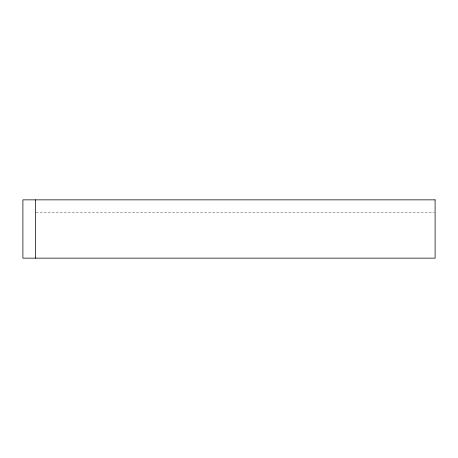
<?xml version="1.0" encoding="UTF-8"?>
<svg xmlns="http://www.w3.org/2000/svg" width="458" height="458" viewBox="0 0 458 458"><rect width="100%" height="100%" fill="white"/><g stroke="black" fill="none" stroke-linecap="round" stroke-linejoin="round"><path stroke-width="0.34" stroke-dasharray="2.29 1.72" d="M36.108 212.346L434.384 212.346"/><path stroke-width="0.69" d="M35.392 199.854L35.392 258.146M435.1 199.854L22.9 199.854L22.9 258.146L435.1 258.146L435.1 199.854"/></g></svg>
